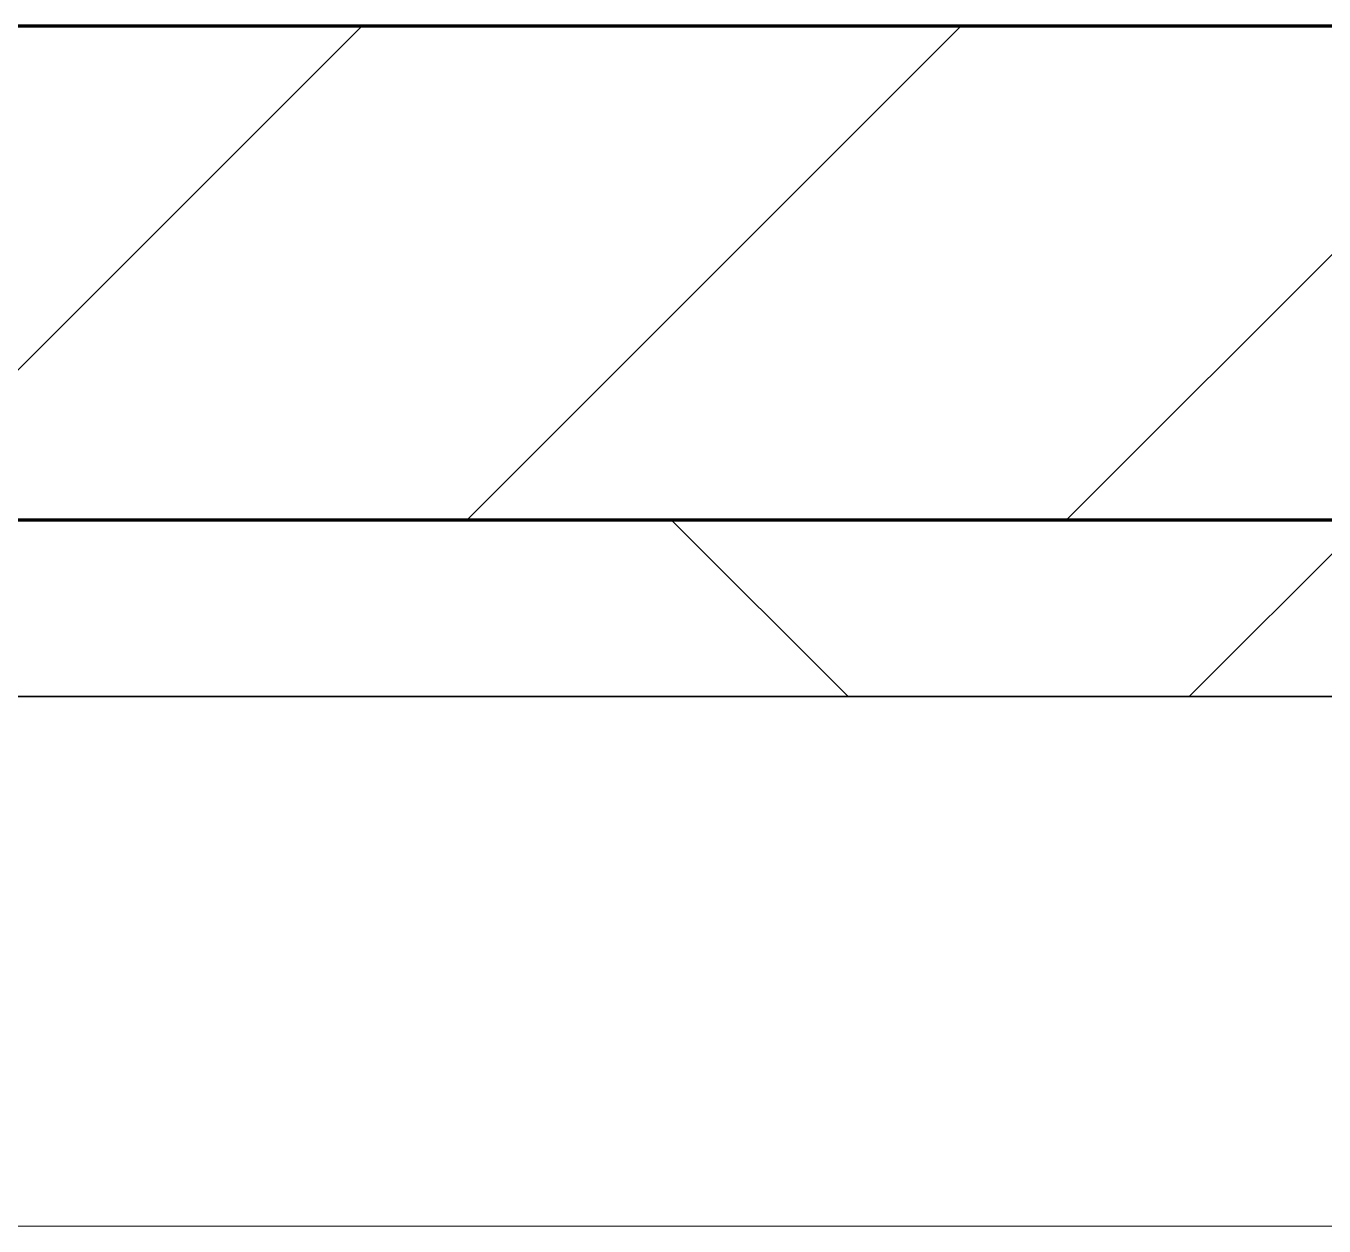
# Model space of a CAD drawing. Header units: millimetres. Extents: x -794326 to -715748, y -17796 to 22353.
# Drawn here: x -723014.8 to -722647.2, y 3929 to 4269 of the extents above; entities that cross this region are included whole.
import ezdxf

# ---------------------------------------------------------------- set-up
doc = ezdxf.new("R2010")
doc.units = ezdxf.units.MM
for name, color, linetype, lineweight in [('A-GLAZ-CURT', 2, 'Continuous', 9), ('A-WALL', 5, 'Continuous', 35), ('A-WALL-FNSH', 2, 'Continuous', 35), ('A-WALL-PATT', 1, 'Continuous', 35)]:
    doc.layers.add(name, color=color, linetype=linetype, lineweight=lineweight)

# ---------------------------------------------------------------- blocks, each defined once
blk = doc.blocks.new('System Panel - DPA-AR_Metal Ceiling Rectangular Panel-V13-4282-01 ENLARGED LOWER PLATFORM LEVEL - REFLECTED CEILING PLAN - SHEET 3')
at = {"layer": 'A-GLAZ-CURT'}
for p, q in [((-724307.37, 4079.02), (-726707.37, 4079.02)), ((-726707.37, 4079.02), (-724307.37, 4079.02)), ((-726707.37, 3929.03), (-724307.37, 3929.03)), ((-724307.37, 3929.03), (-726707.37, 3929.03))]:
    blk.add_line(p, q, dxfattribs=at)
blk = doc.blocks.new('PPLS-PP19_Custom Tile Pattern - Custom Tile Pattern-V84-4282-01 ENLARGED LOWER PLATFORM LEVEL - REFLECTED CEILING PLAN - SHEET 3')
at = {"layer": 'A-GLAZ-CURT'}
for p, q in [((-300, 0), (300, 0)), ((300, 0), (-300, 0)), ((195.99, 0), (213.31, 0)), ((213.31, 0), (195.99, 0)), ((230.06, 0), (300, 0)), ((-300, -50), (300, -50)), ((300, -50), (-300, -50))]:
    blk.add_line(p, q, dxfattribs=at)
for points, knots in [([(168.37, 0), (167.68, 0), (162.47, 0), (147.02, 0), (109.77, 0), (77.66, 0), (61.46, 0), (57.17, 0)], [-543.375029, -543.375029, -543.375029, -543.375029, -530.793311, -458.593899, -401.860199, -357.622665, -344.118072, -344.118072, -344.118072, -344.118072]), ([(126.03, 0), (129.72, 0), (142.07, 0), (163.31, 0), (185.23, 0), (193.62, 0), (194.69, 0), (194.79, 0)], [-1723.290194, -1723.290194, -1723.290194, -1723.290194, -1530.39897, -1095.004608, -529.74427, -295.064701, -265.121568, -265.121568, -265.121568, -265.121568]), ([(193.8, 0), (193.33, 0), (190.11, 0), (183.13, 0), (171, 0), (161.95, 0), (161.28, 0), (158.35, 0), (157.85, 0), (157.77, 0)], [-11665.349007, -11665.349007, -11665.349007, -11665.349007, -11565.880756, -11105.624034, -10839.086983, -10768.332124, -10666.779182, -10580.760289, -10550.278881, -10550.278881, -10550.278881, -10550.278881]), ([(260.78, 0), (260.37, 0), (241.11, 0), (207.11, 0), (177.41, 0), (159.34, 0), (158.33, 0), (158.3, 0)], [-245.905436, -245.905436, -245.905436, -245.905436, -244.693688, -187.987675, -143.776725, -129.632772, -123.352749, -123.352749, -123.352749, -123.352749]), ([(159.07, 0), (159.13, 0), (160.84, 0), (165.21, 0), (174.15, 0), (185.98, 0), (208.82, 0), (219.42, 0), (230.06, 0)], [-115.643202, -115.643202, -115.643202, -115.643202, -114.681583, -87.660824, -65.295536, -41.623857, -24.459831, 0, 0, 0, 0]), ([(162.75, 0), (165.4, 0), (170.91, 0), (172.61, 0), (172.61, 0)], [-111.264224, -111.264224, -111.264224, -111.264224, -56.742688, -19.085662, -19.085662, -19.085662, -19.085662]), ([(247.1, 0), (246.76, 0), (245.04, 0), (238.34, 0), (226.56, 0), (221.1, 0), (200.27, 0), (182.99, 0), (174.27, 0), (169.67, 0), (168.99, 0)], [-9649.085549, -9649.085549, -9649.085549, -9649.085549, -9581.591397, -9406.094246, -9221.510254, -9016.44624, -8717.832359, -8253.978395, -8152.463617, -8069.855175, -8069.855175, -8069.855175, -8069.855175]), ([(215.22, 0), (214.62, 0), (210.55, 0), (203.98, 0), (187.54, 0), (175.3, 0), (169.49, 0)], [-203.825446, -203.825446, -203.825446, -203.825446, -198.527383, -184.406837, -162.427601, -142.916156, -142.916156, -142.916156, -142.916156]), ([(171.51, 0), (176.48, 0), (193.23, 0), (201.73, 0), (208.81, 0), (213.9, 0), (241.96, 0), (266.73, 0), (281.71, 0), (291.71, 0), (296.52, 0), (297.86, 0), (298.09, 0)], [-7971.819559, -7971.819559, -7971.819559, -7971.819559, -7784.112253, -7606.717214, -7289.299508, -7042.621073, -6582.165592, -6068.460911, -5766.029927, -5566.724884, -5280.360606, -5199.253518, -5199.253518, -5199.253518, -5199.253518]), ([(172.07, 0), (177.66, 0), (187.87, 0), (201.08, 0), (207.47, 0), (213.96, 0), (215.11, 0)], [-255.364076, -255.364076, -255.364076, -255.364076, -237.955587, -223.92608, -215.862851, -208.75215, -208.75215, -208.75215, -208.75215]), ([(300, 0), (288.22, 0), (262, 0), (230.43, 0), (219.94, 0), (219.02, 0)], [-12528.858583, -12528.858583, -12528.858583, -12528.858583, -11905.454923, -11162.864862, -10856.732305, -10856.732305, -10856.732305, -10856.732305]), ([(219.9, 0), (220.86, 0), (227.84, 0), (242.06, 0), (246.54, 0), (246.96, 0)], [-10670.940496, -10670.940496, -10670.940496, -10670.940496, -10511.382485, -9925.173265, -9834.877357, -9834.877357, -9834.877357, -9834.877357]), ([(284.76, 0), (284.76, 0), (285.09, 0), (287.47, 0), (293.59, 0), (297.76, 0), (300, 0)], [-4110.630118, -4110.630118, -4110.630118, -4110.630118, -4053.389046, -3959.664717, -3862.421465, -3746.95702, -3746.95702, -3746.95702, -3746.95702]), ([(297.38, 0), (295.84, 0), (291.62, 0), (285.38, 0), (284.87, 0)], [-4803.172655, -4803.172655, -4803.172655, -4803.172655, -4358.271401, -4143.037883, -4143.037883, -4143.037883, -4143.037883])]:
    blk.add_open_spline(points, degree=3, knots=knots, dxfattribs=at)
for points in [[(168.74, 0), (168.74, 0), (169.81, 0), (171.51, 0)], [(195.11, 0), (194.91, 0), (194.44, 0), (193.8, 0)], [(300, 0), (287.2, 0), (274.39, 0), (261.57, 0)]]:
    blk.add_open_spline(points, degree=3, dxfattribs=at)
blk = doc.blocks.new('PPLS-PP19_Custom Tile Pattern - Custom Tile Pattern-V85-4282-01 ENLARGED LOWER PLATFORM LEVEL - REFLECTED CEILING PLAN - SHEET 3')
at = {"layer": 'A-GLAZ-CURT'}
for p, q in [((-300, 0), (300, 0)), ((300, 0), (-300, 0)), ((-293.07, 0), (-275.75, 0)), ((-275.75, 0), (-293.07, 0)), ((-222.32, 0), (-205, 0)), ((-205, 0), (-222.32, 0)), ((-300, -50), (300, -50)), ((300, -50), (-300, -50))]:
    blk.add_line(p, q, dxfattribs=at)
at = {"layer": 'A-GLAZ-CURT', "flags": 128}
for points in [[(-300, 0), (-291.56, 0), (-283.3, 0), (-275.2, 0), (-267.26, 0), (-259.45, 0), (-251.77, 0), (-244.2, 0), (-236.74, 0), (-229.36, 0), (-222.06, 0), (-214.83, 0), (-207.71, 0), (-200.76, 0), (-194.02, 0), (-187.54, 0), (-181.38, 0), (-175.58, 0), (-170.25, 0), (-165.64, 0), (-162.01, 0), (-159.53, 0), (-157.46, 0), (-154.52, 0), (-149.42, 0), (-141.84, 0), (-132.81, 0), (-126.08, 0)], [(-203.46, 0), (-209.04, 0), (-215.73, 0), (-222.63, 0), (-229.72, 0), (-236.97, 0), (-244.39, 0), (-251.96, 0), (-259.67, 0), (-267.51, 0), (-275.48, 0), (-283.55, 0), (-291.73, 0), (-300, 0)], [(-125.17, 0), (-128.55, 0), (-134.16, 0), (-140.03, 0), (-145.5, 0), (-150.63, 0), (-155.53, 0), (-160.27, 0), (-164.95, 0), (-169.65, 0), (-174.47, 0), (-179.49, 0), (-184.81, 0), (-190.44, 0), (-196.37, 0), (-202.58, 0)]]:
    blk.add_lwpolyline(points, dxfattribs=at)
at = {"layer": 'A-GLAZ-CURT'}
for points, knots in [([(-300, 0), (-284.65, 0), (-236.57, 0), (-174.61, 0), (-129.95, 0), (-110.8, 0), (-99.5, 0), (-91.46, 0)], [-5323.127839, -5323.127839, -5323.127839, -5323.127839, -4502.809032, -2700.551212, -1002.059161, -460.363443, 0, 0, 0, 0]), ([(-203.47, 0), (-206.99, 0), (-231.23, 0), (-262.56, 0), (-294.48, 0), (-300, 0)], [-15374.105385, -15374.105385, -15374.105385, -15374.105385, -15131.813646, -13729.592194, -13439.944408, -13439.944408, -13439.944408, -13439.944408]), ([(-137.88, 0), (-140.56, 0), (-147.66, 0), (-147.69, 0), (-158.72, 0), (-174.02, 0), (-185.59, 0), (-209.77, 0), (-232.01, 0), (-255.22, 0), (-262.59, 0), (-264.9, 0), (-265.4, 0)], [-3187.727384, -3187.727384, -3187.727384, -3187.727384, -2919.378265, -2477.344047, -2237.412286, -2029.680487, -1755.085331, -1400.429864, -858.079193, -543.655514, -208.940337, 0, 0, 0, 0]), ([(-258.6, 0), (-257.91, 0), (-254.26, 0), (-241.25, 0), (-225.99, 0), (-213.43, 0), (-207.06, 0), (-204.3, 0)], [-5722.54675, -5722.54675, -5722.54675, -5722.54675, -5657.471696, -5413.335975, -5017.494783, -4832.723979, -4685.575192, -4685.575192, -4685.575192, -4685.575192]), ([(-135.82, 0), (-137.15, 0), (-139.92, 0), (-149.31, 0), (-162.01, 0), (-177.91, 0), (-199.46, 0), (-216.65, 0), (-231.26, 0), (-233.46, 0), (-234, 0)], [-2617.829187, -2617.829187, -2617.829187, -2617.829187, -2418.507304, -2308.929706, -2113.765672, -1763.376603, -1422.553702, -978.033455, -846.069444, -682.911962, -682.911962, -682.911962, -682.911962]), ([(-233.49, 0), (-233.44, 0), (-232.38, 0), (-230.74, 0), (-225.3, 0), (-223.63, 0)], [-455.274641, -455.274641, -455.274641, -455.274641, -440.605512, -119.536984, 0, 0, 0, 0]), ([(-223.63, 0), (-219.39, 0), (-212.19, 0), (-205.12, 0), (-203.47, 0)], [-5463.295695, -5463.295695, -5463.295695, -5463.295695, -5161.076232, -5068.781352, -5068.781352, -5068.781352, -5068.781352]), ([(-203.47, 0), (-203.38, 0), (-197.39, 0), (-185.8, 0), (-171.77, 0), (-158.7, 0), (-157.22, 0)], [-4670.822792, -4670.822792, -4670.822792, -4670.822792, -4666.091899, -4349.945572, -4000.813434, -3840.635403, -3840.635403, -3840.635403, -3840.635403]), ([(-202.92, 0), (-197.2, 0), (-186.6, 0), (-169.02, 0), (-152.21, 0), (-140.61, 0), (-135.7, 0)], [-5058.607125, -5058.607125, -5058.607125, -5058.607125, -4739.070012, -4465.409639, -4149.119819, -3844.541415, -3844.541415, -3844.541415, -3844.541415]), ([(-152.35, 0), (-151.03, 0), (-147.71, 0), (-143.57, 0), (-138.62, 0)], [-3494.978217, -3494.978217, -3494.978217, -3494.978217, -3371.022232, -3227.460399, -3227.460399, -3227.460399, -3227.460399]), ([(-118.78, 0), (-121.86, 0), (-126.28, 0), (-136.96, 0), (-147.46, 0), (-150.03, 0), (-150.57, 0)], [-5938.474035, -5938.474035, -5938.474035, -5938.474035, -5700.061948, -5508.838257, -5298.784692, -5196.16478, -5196.16478, -5196.16478, -5196.16478]), ([(-150.34, 0), (-150.07, 0), (-147.75, 0), (-144.18, 0), (-137.93, 0), (-136.56, 0)], [-4948.728362, -4948.728362, -4948.728362, -4948.728362, -4883.323924, -4440.880425, -4330.137317, -4330.137317, -4330.137317, -4330.137317]), ([(-136.06, 0), (-137.31, 0), (-142.24, 0), (-147.74, 0), (-149.07, 0)], [-6509.710453, -6509.710453, -6509.710453, -6509.710453, -6449.282163, -6277.220794, -6277.220794, -6277.220794, -6277.220794]), ([(-148.23, 0), (-146.94, 0), (-140.36, 0), (-138.13, 0), (-136.37, 0)], [-6162.058746, -6162.058746, -6162.058746, -6162.058746, -6017.569127, -5579.751817, -5579.751817, -5579.751817, -5579.751817]), ([(-136.36, 0), (-136.86, 0), (-141.75, 0), (-146.11, 0), (-146.95, 0)], [-770.627825, -770.627825, -770.627825, -770.627825, -741.901385, -489.130243, -489.130243, -489.130243, -489.130243]), ([(-146.69, 0), (-146.59, 0), (-145.49, 0), (-140.84, 0), (-136.94, 0), (-135.57, 0)], [-420.34245, -420.34245, -420.34245, -420.34245, -406.956646, -290.263673, -220.964704, -220.964704, -220.964704, -220.964704]), ([(-135.66, 0), (-132.44, 0), (-124.68, 0), (-107.3, 0), (-90.42, 0), (-75.26, 0), (-68.41, 0), (-65.12, 0), (-63.63, 0)], [-4306.218496, -4306.218496, -4306.218496, -4306.218496, -4054.690705, -3793.097032, -3402.597032, -3144.956779, -3050.982048, -2969.237017, -2969.237017, -2969.237017, -2969.237017]), ([(-86.16, 0), (-91.37, 0), (-104.13, 0), (-121.8, 0), (-132.76, 0), (-135.61, 0)], [-1681.3698, -1681.3698, -1681.3698, -1681.3698, -1374.161226, -945.742622, -784.803168, -784.803168, -784.803168, -784.803168]), ([(-26.75, 0), (-27.82, 0), (-36.18, 0), (-53.55, 0), (-78.2, 0), (-109.57, 0), (-125.59, 0), (-135.57, 0)], [-8718.362214, -8718.362214, -8718.362214, -8718.362214, -8532.293389, -8073.216054, -7508.296369, -7004.680444, -6517.627785, -6517.627785, -6517.627785, -6517.627785]), ([(-135.48, 0), (-132.39, 0), (-127.33, 0), (-124.19, 0), (-123.43, 0), (-123.28, 0)], [-3839.893365, -3839.893365, -3839.893365, -3839.893365, -3647.167523, -3488.92562, -3439.852845, -3439.852845, -3439.852845, -3439.852845]), ([(-72.93, 0), (-75.51, 0), (-91.45, 0), (-114.41, 0), (-135.21, 0), (-135.39, 0)], [-19442.345229, -19442.345229, -19442.345229, -19442.345229, -18935.241197, -17136.203329, -17120.441938, -17120.441938, -17120.441938, -17120.441938]), ([(-134.77, 0), (-134.18, 0), (-132.42, 0), (-128.78, 0), (-126.5, 0)], [-5463.506987, -5463.506987, -5463.506987, -5463.506987, -5364.112219, -5231.017328, -5231.017328, -5231.017328, -5231.017328]), ([(-127.41, 0), (-131.63, 0), (-133.16, 0), (-134.09, 0), (-134.15, 0)], [-8540.990293, -8540.990293, -8540.990293, -8540.990293, -8266.114998, -8246.473386, -8246.473386, -8246.473386, -8246.473386]), ([(-134.15, 0), (-133.32, 0), (-130.31, 0), (-117.33, 0), (-92.04, 0), (-77.37, 0), (-69.88, 0), (-67.71, 0)], [-7657.439573, -7657.439573, -7657.439573, -7657.439573, -7293.749979, -6839.55839, -6236.997189, -5713.340575, -5455.960837, -5455.960837, -5455.960837, -5455.960837]), ([(-120.13, 0), (-120.14, 0), (-120.24, 0), (-121.3, 0), (-129.25, 0), (-133.82, 0)], [-2933.992132, -2933.992132, -2933.992132, -2933.992132, -2920.575025, -2840.280255, -2731.647847, -2731.647847, -2731.647847, -2731.647847]), ([(-113.43, 0), (-113.44, 0), (-113.96, 0), (-119.73, 0), (-125.43, 0), (-127.03, 0), (-127.41, 0)], [-328.499627, -328.499627, -328.499627, -328.499627, -282.672656, -98.539552, -24.539552, 0, 0, 0, 0]), ([(-126.5, 0), (-122.44, 0), (-108.71, 0), (-88.96, 0), (-73.63, 0), (-67.66, 0)], [-5231.017328, -5231.017328, -5231.017328, -5231.017328, -4994.692869, -4542.524482, -4134.966926, -4134.966926, -4134.966926, -4134.966926]), ([(-125.15, 0), (-124.93, 0), (-121.96, 0), (-113.01, 0), (-98.9, 0), (-85.29, 0), (-73.12, 0), (-68.21, 0), (-68.04, 0)], [-3362.7396, -3362.7396, -3362.7396, -3362.7396, -3342.215224, -3074.362186, -2902.289527, -2605.247022, -2322.099534, -2311.883475, -2311.883475, -2311.883475, -2311.883475]), ([(-122.08, 0), (-122.01, 0), (-121.69, 0), (-121.2, 0), (-120.88, 0)], [-3136.336417, -3136.336417, -3136.336417, -3136.336417, -3110.304437, -3035.164275, -3035.164275, -3035.164275, -3035.164275]), ([(-36.33, 0), (-36.43, 0), (-37.27, 0), (-45.02, 0), (-46.13, 0), (-60.59, 0), (-81.23, 0), (-99.51, 0), (-114.02, 0), (-117.28, 0), (-118.78, 0)], [-1855.773136, -1855.773136, -1855.773136, -1855.773136, -1810.870157, -1672.078046, -1405.135169, -1060.00838, -740.068933, -229.489605, -116.330425, 0, 0, 0, 0]), ([(-117.74, 0), (-117.19, 0), (-114.78, 0), (-113.43, 0), (-113.43, 0)], [-821.249067, -821.249067, -821.249067, -821.249067, -394.672656, -330.879064, -330.879064, -330.879064, -330.879064]), ([(-67.91, 0), (-72.98, 0), (-87.79, 0), (-107.61, 0), (-116.56, 0), (-117.56, 0)], [-2627.997013, -2627.997013, -2627.997013, -2627.997013, -2193.204658, -1433.981041, -985.49888, -985.49888, -985.49888, -985.49888]), ([(-115.82, 0), (-114.96, 0), (-110.41, 0), (-96.78, 0), (-71.33, 0), (-42.53, 0), (-15.24, 0), (-3.81, 0), (-0.97, 0)], [-5724.064692, -5724.064692, -5724.064692, -5724.064692, -5430.283136, -5103.229623, -4799.173296, -4065.652676, -3589.737505, -3410.081093, -3410.081093, -3410.081093, -3410.081093]), ([(0.18, 0), (-2.47, 0), (-12.93, 0), (-25.64, 0), (-40, 0), (-56.24, 0), (-75.59, 0), (-94, 0), (-112.01, 0), (-114.94, 0), (-115.63, 0)], [-2672.309633, -2672.309633, -2672.309633, -2672.309633, -2518.50168, -2125.455881, -1792.521578, -1466.981642, -1208.454564, -789.402658, -501.969187, -243.577221, -243.577221, -243.577221, -243.577221]), ([(-91.46, 0), (-90.09, 0), (-84.7, 0), (-77.43, 0), (-72.73, 0), (-72.64, 0), (-72.64, 0)], [-19832.387487, -19832.387487, -19832.387487, -19832.387487, -19753.885894, -19541.04734, -19478.625389, -19471.062469, -19471.062469, -19471.062469, -19471.062469]), ([(-68.48, 0), (-68.89, 0), (-74.82, 0), (-80.63, 0), (-86.16, 0)], [-2031.655175, -2031.655175, -2031.655175, -2031.655175, -2007.031671, -1681.3698, -1681.3698, -1681.3698, -1681.3698]), ([(-29.03, 0), (-33.97, 0), (-43.74, 0), (-56.37, 0), (-71.66, 0), (-77.83, 0), (-82.66, 0), (-83.28, 0), (-83.28, 0)], [-2680.714891, -2680.714891, -2680.714891, -2680.714891, -2413.671296, -2161.752162, -2006.592567, -1646.621388, -1424.436217, -1393.971743, -1393.971743, -1393.971743, -1393.971743]), ([(-83.28, 0), (-83.28, 0), (-82.91, 0), (-76.28, 0), (-71.13, 0), (-67.7, 0)], [-1393.4169, -1393.4169, -1393.4169, -1393.4169, -1353.722004, -1274.333717, -1080.210814, -1080.210814, -1080.210814, -1080.210814]), ([(-36.62, 0), (-36.62, 0), (-40.35, 0), (-44.32, 0), (-55.09, 0), (-65.28, 0), (-67.71, 0)], [-4069.478503, -4069.478503, -4069.478503, -4069.478503, -3858.647035, -3538.256648, -2842.901703, -2633.722776, -2633.722776, -2633.722776, -2633.722776])]:
    blk.add_open_spline(points, degree=3, knots=knots, dxfattribs=at)
for points in [[(-135.59, 0), (-155.55, 0), (-178.11, 0), (-203.34, 0)], [(-133.82, 0), (-134.37, 0), (-134.92, 0), (-135.57, 0)], [(-134.93, 0), (-130.82, 0), (-127.43, 0), (-125.15, 0)], [(-67.67, 0), (-66.66, 0), (-65.74, 0), (-65.07, 0)], [(-63.96, 0), (-64.09, 0), (-65.68, 0), (-67.63, 0)]]:
    blk.add_open_spline(points, degree=3, dxfattribs=at)

msp = doc.modelspace()

# ---------------------------------------------------------------- hatches: boundary and pattern name
at = {"layer": 'A-WALL-PATT', "lineweight": 9}
h = msp.add_hatch(dxfattribs=at)
h.set_pattern_fill('FP_2', color=256, style=0, pattern_type=2)
h.set_pattern_definition([(45, (0, 0), (-84.852814, 84.852814), [])])
h.paths.add_polyline_path([(-721521.38, 4129.02), (-720978.37, 4129.02), (-720978.37, 4269.02), (-728752.37, 4269.02), (-728752.37, 4129.02), (-722064.39, 4129.02)])
h = msp.add_hatch(dxfattribs=at)
h.set_pattern_fill('FP_3', color=256, style=0, pattern_type=2)
h.set_pattern_definition([(45, (0, 0), (-212.13203, 212.13203), []), (135, (0, 0), (-212.13203, -212.13203), [])])
h.paths.add_polyline_path([(-721181.99, 4079.02), (-720978.37, 4079.02), (-720978.37, 4129.02), (-728752.37, 4129.02), (-728752.37, 4079.02), (-721249.87, 4079.02)])

# ---------------------------------------------------------------- linework, layer by layer
at = {"layer": 'A-WALL', "color": 7, "lineweight": 70}
for p, q in [((-728552.37, 4269.02), (-720978.37, 4269.02)), ((-720978.37, 4129.02), (-728752.37, 4129.02))]:
    msp.add_line(p, q, dxfattribs=at)
at = {"layer": 'A-WALL-FNSH', "color": 250}
for p, q in [((-728752.37, 4129.02), (-720978.37, 4129.02)), ((-720978.37, 4079.02), (-728752.37, 4079.02))]:
    msp.add_line(p, q, dxfattribs=at)

# ---------------------------------------------------------------- block references
at = {"layer": 'A-GLAZ-CURT', "rotation": 180}
for name, p in [('PPLS-PP19_Custom Tile Pattern - Custom Tile Pattern-V85-4282-01 ENLARGED LOWER PLATFORM LEVEL - REFLECTED CEILING PLAN - SHEET 3', (-723082.37, 4079.02)), ('PPLS-PP19_Custom Tile Pattern - Custom Tile Pattern-V84-4282-01 ENLARGED LOWER PLATFORM LEVEL - REFLECTED CEILING PLAN - SHEET 3', (-722482.37, 4079.02))]:
    msp.add_blockref(name, p, dxfattribs=at)
at = {"layer": 'A-GLAZ-CURT'}
msp.add_blockref('System Panel - DPA-AR_Metal Ceiling Rectangular Panel-V13-4282-01 ENLARGED LOWER PLATFORM LEVEL - REFLECTED CEILING PLAN - SHEET 3', (2400, 0), dxfattribs=at)

doc.saveas('drawing.dxf')
